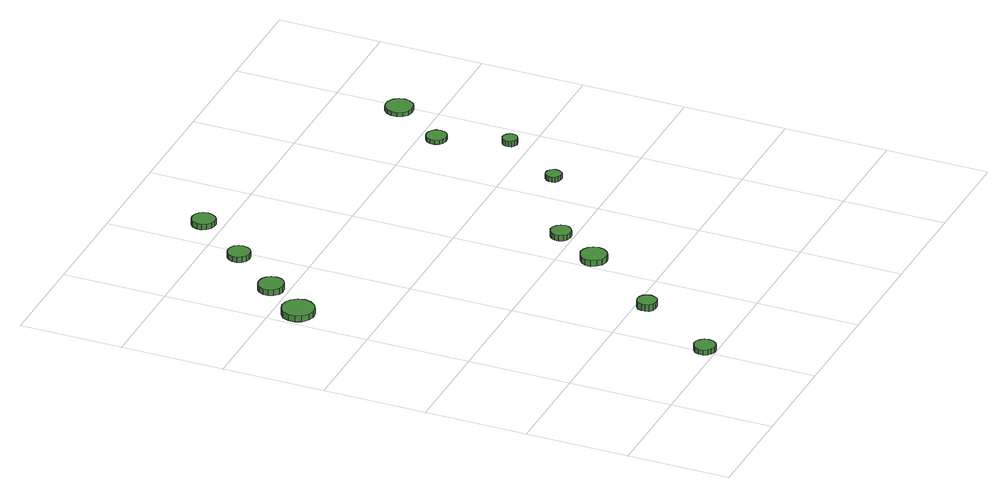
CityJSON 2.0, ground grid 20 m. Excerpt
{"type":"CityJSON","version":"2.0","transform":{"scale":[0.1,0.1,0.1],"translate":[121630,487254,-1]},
"CityObjects":{
"tree1":{"type":"SolitaryVegetationObject","attributes":{"function":"something"},"geometry":[{"type":"MultiSurface","lod":"1","boundaries":[[[0,1,2,3,4,5,6,7,8,9,10,11,12,13,14]],[[15,16,17,18,19,20,21,22,23,24,25,26,27,28,29]],[[0,29,28,1]],[[1,28,27,2]],[[2,27,26,3]],[[3,26,25,4]],[[4,25,24,5]],[[5,24,23,6]],[[6,23,22,7]],[[7,22,21,8]],[[8,21,20,9]],[[9,20,19,10]],[[10,19,18,11]],[[11,18,17,12]],[[12,17,16,13]],[[13,16,15,14]],[[14,15,29,0]]]}]},
"tree2":{"type":"SolitaryVegetationObject","attributes":{"function":"something"},"geometry":[{"type":"MultiSurface","lod":"1","boundaries":[[[30,31,32,33,34,35,36,37,38,39,40,41,42,43,44]],[[45,46,47,48,49,50,51,52,53,54,55,56,57,58,59]],[[30,59,58,31]],[[31,58,57,32]],[[32,57,56,33]],[[33,56,55,34]],[[34,55,54,35]],[[35,54,53,36]],[[36,53,52,37]],[[37,52,51,38]],[[38,51,50,39]],[[39,50,49,40]],[[40,49,48,41]],[[41,48,47,42]],[[42,47,46,43]],[[43,46,45,44]],[[44,45,59,30]]]}]},
"tree3":{"type":"SolitaryVegetationObject","attributes":{"function":"something"},"geometry":[{"type":"MultiSurface","lod":"1","boundaries":[[[60,61,62,63,64,65,66,67,68,69,70,71,72,73,74]],[[75,76,77,78,79,80,81,82,83,84,85,86,87,88,89]],[[60,89,88,61]],[[61,88,87,62]],[[62,87,86,63]],[[63,86,85,64]],[[64,85,84,65]],[[65,84,83,66]],[[66,83,82,67]],[[67,82,81,68]],[[68,81,80,69]],[[69,80,79,70]],[[70,79,78,71]],[[71,78,77,72]],[[72,77,76,73]],[[73,76,75,74]],[[74,75,89,60]]]}]},
"tree4":{"type":"SolitaryVegetationObject","attributes":{"function":"something"},"geometry":[{"type":"MultiSurface","lod":"1","boundaries":[[[90,91,92,93,94,95,96,97,98,99,100,101,102,103,104]],[[105,106,107,108,109,110,111,112,113,114,115,116,117,118,119]],[[90,119,118,91]],[[91,118,117,92]],[[92,117,116,93]],[[93,116,115,94]],[[94,115,114,95]],[[95,114,113,96]],[[96,113,112,97]],[[97,112,111,98]],[[98,111,110,99]],[[99,110,109,100]],[[100,109,108,101]],[[101,108,107,102]],[[102,107,106,103]],[[103,106,105,104]],[[104,105,119,90]]]}]},
"tree5":{"type":"SolitaryVegetationObject","attributes":{"function":"something"},"geometry":[{"type":"MultiSurface","lod":"1","boundaries":[[[120,121,122,123,124,125,126,127,128,129,130,131,132,133,134]],[[135,136,137,138,139,140,141,142,143,144,145,146,147,148,149]],[[120,149,148,121]],[[121,148,147,122]],[[122,147,146,123]],[[123,146,145,124]],[[124,145,144,125]],[[125,144,143,126]],[[126,143,142,127]],[[127,142,141,128]],[[128,141,140,129]],[[129,140,139,130]],[[130,139,138,131]],[[131,138,137,132]],[[132,137,136,133]],[[133,136,135,134]],[[134,135,149,120]]]}]},
"tree6":{"type":"SolitaryVegetationObject","attributes":{"function":"something"},"geometry":[{"type":"MultiSurface","lod":"1","boundaries":[[[150,151,152,153,154,155,156,157,158,159,160,161,162,163,164]],[[165,166,167,168,169,170,171,172,173,174,175,176,177,178,179]],[[150,179,178,151]],[[151,178,177,152]],[[152,177,176,153]],[[153,176,175,154]],[[154,175,174,155]],[[155,174,173,156]],[[156,173,172,157]],[[157,172,171,158]],[[158,171,170,159]],[[159,170,169,160]],[[160,169,168,161]],[[161,168,167,162]],[[162,167,166,163]],[[163,166,165,164]],[[164,165,179,150]]]}]},
"tree7":{"type":"SolitaryVegetationObject","attributes":{"function":"something"},"geometry":[{"type":"MultiSurface","lod":"1","boundaries":[[[180,181,182,183,184,185,186,187,188,189,190,191,192,193,194]],[[195,196,197,198,199,200,201,202,203,204,205,206,207,208,209]],[[180,209,208,181]],[[181,208,207,182]],[[182,207,206,183]],[[183,206,205,184]],[[184,205,204,185]],[[185,204,203,186]],[[186,203,202,187]],[[187,202,201,188]],[[188,201,200,189]],[[189,200,199,190]],[[190,199,198,191]],[[191,198,197,192]],[[192,197,196,193]],[[193,196,195,194]],[[194,195,209,180]]]}]},
"tree8":{"type":"SolitaryVegetationObject","attributes":{"function":"something"},"geometry":[{"type":"MultiSurface","lod":"1","boundaries":[[[210,211,212,213,214,215,216,217,218,219,220,221,222,223,224]],[[225,226,227,228,229,230,231,232,233,234,235,236,237,238,239]],[[210,239,238,211]],[[211,238,237,212]],[[212,237,236,213]],[[213,236,235,214]],[[214,235,234,215]],[[215,234,233,216]],[[216,233,232,217]],[[217,232,231,218]],[[218,231,230,219]],[[219,230,229,220]],[[220,229,228,221]],[[221,228,227,222]],[[222,227,226,223]],[[223,226,225,224]],[[224,225,239,210]]]}]},
"tree9":{"type":"SolitaryVegetationObject","attributes":{"function":"something"},"geometry":[{"type":"MultiSurface","lod":"1","boundaries":[[[240,241,242,243,244,245,246,247,248,249,250,251,252,253,254]],[[255,256,257,258,259,260,261,262,263,264,265,266,267,268,269]],[[240,269,268,241]],[[241,268,267,242]],[[242,267,266,243]],[[243,266,265,244]],[[244,265,264,245]],[[245,264,263,246]],[[246,263,262,247]],[[247,262,261,248]],[[248,261,260,249]],[[249,260,259,250]],[[250,259,258,251]],[[251,258,257,252]],[[252,257,256,253]],[[253,256,255,254]],[[254,255,269,240]]]}]},
"tree10":{"type":"SolitaryVegetationObject","attributes":{"function":"something"},"geometry":[{"type":"MultiSurface","lod":"1","boundaries":[[[270,271,272,273,274,275,276,277,278,279,280,281,282,283,284]],[[285,286,287,288,289,290,291,292,293,294,295,296,297,298,299]],[[270,299,298,271]],[[271,298,297,272]],[[272,297,296,273]],[[273,296,295,274]],[[274,295,294,275]],[[275,294,293,276]],[[276,293,292,277]],[[277,292,291,278]],[[278,291,290,279]],[[279,290,289,280]],[[280,289,288,281]],[[281,288,287,282]],[[282,287,286,283]],[[283,286,285,284]],[[284,285,299,270]]]}]},
"tree11":{"type":"SolitaryVegetationObject","attributes":{"function":"something"},"geometry":[{"type":"MultiSurface","lod":"1","boundaries":[[[300,301,302,303,304,305,306,307,308,309,310,311,312,313,314]],[[315,316,317,318,319,320,321,322,323,324,325,326,327,328,329]],[[300,329,328,301]],[[301,328,327,302]],[[302,327,326,303]],[[303,326,325,304]],[[304,325,324,305]],[[305,324,323,306]],[[306,323,322,307]],[[307,322,321,308]],[[308,321,320,309]],[[309,320,319,310]],[[310,319,318,311]],[[311,318,317,312]],[[312,317,316,313]],[[313,316,315,314]],[[314,315,329,300]]]}]},
"tree12":{"type":"SolitaryVegetationObject","attributes":{"function":"something"},"geometry":[{"type":"MultiSurface","lod":"1","boundaries":[[[330,331,332,333,334,335,336,337,338,339,340,341,342,343,344]],[[345,346,347,348,349,350,351,352,353,354,355,356,357,358,359]],[[330,359,358,331]],[[331,358,357,332]],[[332,357,356,333]],[[333,356,355,334]],[[334,355,354,335]],[[335,354,353,336]],[[336,353,352,337]],[[337,352,351,338]],[[338,351,350,339]],[[339,350,349,340]],[[340,349,348,341]],[[341,348,347,342]],[[342,347,346,343]],[[343,346,345,344]],[[344,345,359,330]]]}]}
},
"vertices":[
[231,22,16],[229,31,16],[224,37,16],[217,42,16],[208,43,16],[200,40,16],[194,34,16],[190,27,16],[190,18,16],[194,10,16],[200,5,16],[208,2,16],[217,3,16],[224,7,16],[229,14,16],[229,14,6],[224,7,6],[217,3,6],[208,2,6],[200,5,6],[194,10,6],[190,18,6],[190,27,6],[194,34,6],[200,40,6],[208,43,6],[217,42,6],[224,37,6],[229,31,6],[231,22,6],
[72,753,18],[69,766,18],[61,777,18],[50,783,18],[37,784,18],[25,780,18],[15,772,18],[10,760,18],[10,747,18],[15,735,18],[25,726,18],[37,722,18],[50,724,18],[61,730,18],[69,741,18],[69,741,6],[61,730,6],[50,724,6],[37,722,6],[25,726,6],[15,735,6],[10,747,6],[10,760,6],[15,772,6],[25,780,6],[37,784,6],[50,783,6],[61,777,6],[69,766,6],[72,753,6],
[127,833,18],[125,843,18],[119,851,18],[110,856,18],[99,857,18],[90,854,18],[82,847,18],[78,838,18],[78,828,18],[82,819,18],[90,812,18],[99,809,18],[110,810,18],[119,815,18],[125,823,18],[125,823,6],[119,815,6],[110,810,6],[99,809,6],[90,812,6],[82,819,6],[78,828,6],[78,838,6],[82,847,6],[90,854,6],[99,857,6],[110,856,6],[119,851,6],[125,843,6],[127,833,6],
[327,178,22],[325,186,22],[321,192,22],[314,196,22],[306,197,22],[299,195,22],[293,190,22],[290,182,22],[290,175,22],[293,167,22],[299,162,22],[306,160,22],[314,161,22],[321,164,22],[325,171,22],[325,171,9],[321,164,9],[314,161,9],[306,160,9],[299,162,9],[293,167,9],[290,175,9],[290,182,9],[293,190,9],[299,195,9],[306,197,9],[314,196,9],[321,192,9],[325,186,9],[327,178,9],
[208,933,17],[206,941,17],[201,949,17],[193,953,17],[184,954,17],[176,951,17],[169,945,17],[165,937,17],[165,928,17],[169,920,17],[176,914,17],[184,911,17],[193,912,17],[201,916,17],[206,924,17],[206,924,6],[201,916,6],[193,912,6],[184,911,6],[176,914,6],[169,920,6],[165,928,6],[165,937,6],[169,945,6],[176,951,6],[184,954,6],[193,953,6],[201,949,6],[206,941,6],[208,933,6],
[447,332,23],[445,343,23],[439,351,23],[430,356,23],[420,358,23],[410,354,23],[402,347,23],[397,338,23],[397,327,23],[402,318,23],[410,310,23],[420,307,23],[430,308,23],[439,314,23],[445,322,23],[445,322,11],[439,314,11],[430,308,11],[420,307,11],[410,310,11],[402,318,11],[397,327,11],[397,338,11],[402,347,11],[410,354,11],[420,358,11],[430,356,11],[439,351,11],[445,343,11],[447,332,11],
[291,1038,18],[289,1047,18],[284,1054,18],[276,1059,18],[267,1060,18],[258,1057,18],[251,1051,18],[247,1042,18],[247,1033,18],[251,1025,18],[258,1018,18],[267,1016,18],[276,1016,18],[284,1021,18],[289,1029,18],[289,1029,7],[284,1021,7],[276,1016,7],[267,1016,7],[258,1018,7],[251,1025,7],[247,1033,7],[247,1042,7],[251,1051,7],[258,1057,7],[267,1060,7],[276,1059,7],[284,1054,7],[289,1047,7],[291,1038,7],
[506,424,17],[504,432,17],[499,439,17],[492,443,17],[484,444,17],[476,441,17],[470,436,17],[467,428,17],[467,420,17],[470,413,17],[476,407,17],[484,405,17],[492,405,17],[499,410,17],[504,416,17],[504,416,6],[499,410,6],[492,405,6],[484,405,6],[476,407,6],[470,413,6],[467,420,6],[467,428,6],[470,436,6],[476,441,6],[484,444,6],[492,443,6],[499,439,6],[504,432,6],[506,424,6],
[686,518,16],[685,524,16],[681,529,16],[676,532,16],[670,533,16],[664,531,16],[659,526,16],[657,521,16],[657,515,16],[659,509,16],[664,505,16],[670,503,16],[676,503,16],[681,506,16],[685,512,16],[685,512,6],[681,506,6],[676,503,6],[670,503,6],[664,505,6],[659,509,6],[657,515,6],[657,521,6],[659,526,6],[664,531,6],[670,533,6],[676,532,6],[681,529,6],[685,524,6],[686,518,6],
[737,769,14],[736,777,14],[731,783,14],[724,787,14],[716,788,14],[708,786,14],[702,780,14],[699,773,14],[699,765,14],[702,757,14],[708,752,14],[716,749,14],[724,750,14],[731,754,14],[736,761,14],[736,761,6],[731,754,6],[724,750,6],[716,749,6],[708,752,6],[702,757,6],[699,765,6],[699,773,6],[702,780,6],[708,786,6],[716,788,6],[724,787,6],[731,783,6],[736,777,6],[737,769,6],
[772,641,17],[771,646,17],[767,651,17],[762,654,17],[756,655,17],[751,653,17],[746,649,17],[744,643,17],[744,638,17],[746,632,17],[751,628,17],[756,626,17],[762,627,17],[767,630,17],[771,635,17],[771,635,6],[767,630,6],[762,627,6],[756,626,6],[751,628,6],[746,632,6],[744,638,6],[744,643,6],[746,649,6],[751,653,6],[756,655,6],[762,654,6],[767,651,6],[771,646,6],[772,641,6],
[816,873,14],[813,884,14],[807,892,14],[798,898,14],[787,899,14],[776,896,14],[768,888,14],[764,878,14],[764,867,14],[768,857,14],[776,850,14],[787,847,14],[798,848,14],[807,853,14],[813,862,14],[813,862,6],[807,853,6],[798,848,6],[787,847,6],[776,850,6],[768,857,6],[764,867,6],[764,878,6],[768,888,6],[776,896,6],[787,899,6],[798,898,6],[807,892,6],[813,884,6],[816,873,6]
]}
